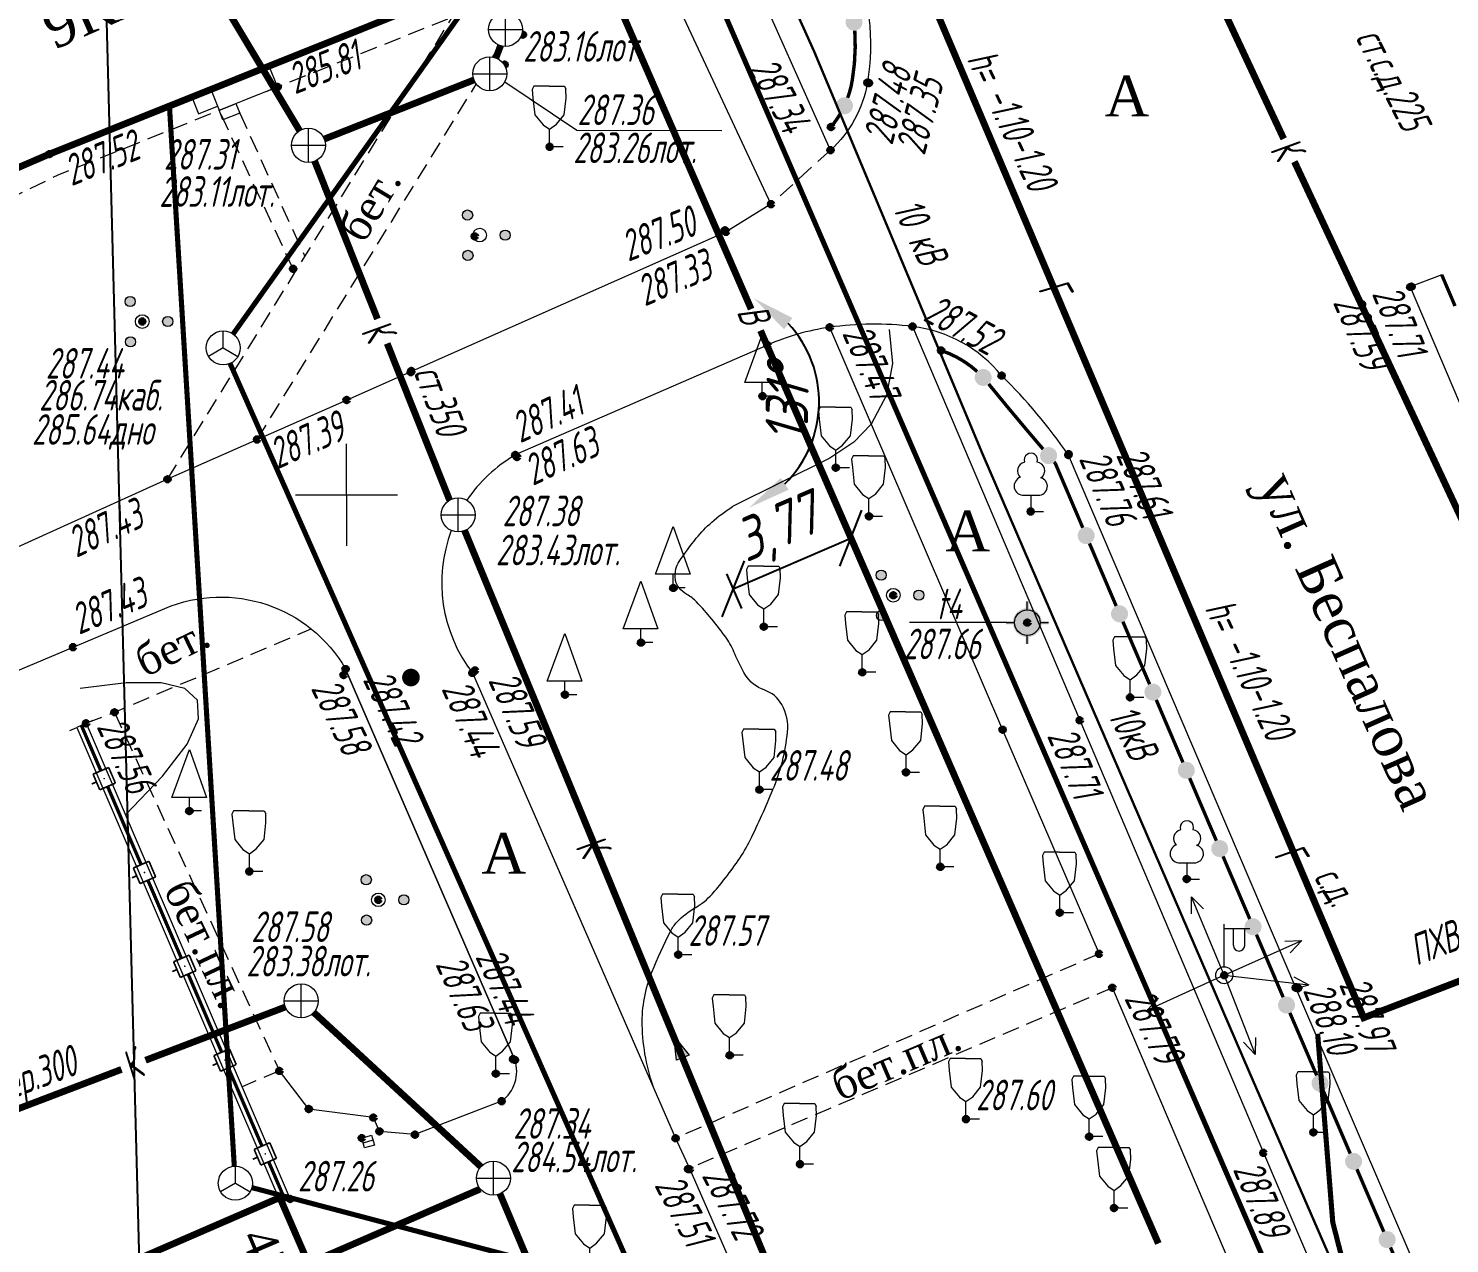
# Model space of a CAD drawing. Header units: metres. Extents: x 0 to 3282, y 0 to 1671.
# Drawn here: x 1879.21 to 1920.97, y 1473.42 to 1509.13 of the extents above; entities that cross this region are included whole.
import ezdxf

# ---------------------------------------------------------------- set-up
doc = ezdxf.new("R2010")
doc.units = ezdxf.units.M
doc.set_wipeout_variables(frame=1)
doc.linetypes.add('COMMUN', pattern=[6, 5, -1])
doc.linetypes.add('DASHED', pattern=[0.75, 0.5, -0.25])
for name, color, linetype, lineweight, transparency in [('51361800', 7, 'Continuous', 18, 0.65), ('51361960', 7, 'Continuous', 18, 0.65), ('51472300', 7, 'Continuous', 18, 0.65), ('71133100', 7, 'Continuous', 18, 0.65), ('71133200', 7, 'Continuous', 18, 0.65), ('71133800', 7, 'Continuous', 18, 0.65), ('71211000', 7, 'Continuous', 18, 0.65), ('82211000', 7, 'Continuous', 18, 0.65), ('82212000', 7, 'Continuous', 18, 0.65), ('Commun', 7, 'Continuous', 18, 0.65), ('ELE_SKLAD', 7, 'Continuous', 18, 0.65), ('GEO_POINTS', 7, 'Continuous', 18, 0.65), ('Grid', 7, 'Continuous', 18, 0.65), ('Otm', 7, 'Continuous', 18, 0.65), ('R_Поверхность9_CNT-MAJ', 7, 'Continuous', 18, 0.65), ('R_Поверхность9_CNT-MIN', 7, 'Continuous', 18, 0.65), ('Sit', 7, 'Continuous', 18, 0.65), ('Text', 7, 'Continuous', 18, 0.65), ('Text_com', 7, 'Continuous', 18, 0.65), ('Us_znak', 7, 'Continuous', 18, 0.65), ('Us_znak_fon', 7, 'Continuous', 18, 0.65)]:
    doc.layers.add(name, color=color, linetype=linetype, lineweight=lineweight, transparency=transparency)
doc.styles.add('eskd', font='ESKD1.shx', dxfattribs={"width": 1.2, "oblique": 15})
doc.styles.get("Standard").update_dxf_attribs({"font": 'GOST_0.TTF', "oblique": 15})
doc.styles.add('style1', font='times.ttf', dxfattribs={"height": 1})
doc.linetypes.add('KABELww_500', pattern='A,0.0001,-0.4,[131,ltypeshp.shx,S=0.4,R=90,X=0.4,Y=-0.4],0.2,[131,ltypeshp.shx,S=0.2,R=90,X=0.4,Y=-0.2],3.6,[131,ltypeshp.shx,S=0.2,R=-90,X=-0.4,Y=0.2],0.2,[131,ltypeshp.shx,S=0.4,R=-90,X=-0.4,Y=0.4],-0.8,4,-0.4', length=9.6001)
doc.linetypes.add('ПОДЗ_ЛИНИИ_СВЯЗИ', pattern='A,4.8,-0.2,[133,ltypeshp.shx,S=0.2,R=0,X=-0.2,Y=0],-0.2,4.8,-2', length=12)
doc.dimstyles.new('ISO-25', dxfattribs={"dimtxt": 2.5, "dimasz": 2.5, "dimexe": 1.25, "dimexo": 0.625, "dimtad": 1, "dimtxsty": 'Standard', "dimcen": 2.5, "dimadec": 0, "dimazin": 0, "dimtfac": 1, "dimtmove": 0, "dimatfit": 3, "dimfxl": 1, "dimarcsym": 0})
picture_1 = doc.add_image_def('image1.png', size_in_pixel=(630, 728))

# ---------------------------------------------------------------- blocks, each defined once
blk = doc.blocks.new('71133100')
for p, q in [((-0.39, 0.96), (0.43, 0.96)), ((0, 0.96), (0, 0)), ((0, 0), (0.75, 0))]:
    blk.add_line(p, q)
for centre, radius, start, end in [((0.01, 3.04), 0.39, 339.52, 198.62), ((-0.26, 2.38), 0.52, 101.09, 227.21), ((0.33, 2.4), 0.5, 301.87, 85.62), ((-0.439, 1.495), 0.538, 107.10582, 275.23057), ((0.46, 1.48), 0.52, 267.04, 76.7)]:
    blk.add_arc(centre, radius, start, end)
at = {"style": 'eskd', "oblique": 14.99998}
blk.add_attdef('Z', (1.702, -0.173), '', height=2, dxfattribs=at)
blk = doc.blocks.new('71133200')
for p, q in [((-0.924145, 3.560442), (-1.024145, 3.360442)), ((-1.024145, 3.360442), (-0.977382, 2.864397)), ((-0.024145, 3.560442), (-0.924145, 3.560442)), ((-0.024145, 3.560442), (0.875855, 3.560442)), ((0.875855, 3.560442), (0.958164, 3.395824)), ((0.975974, 2.864397), (0.958164, 3.395824)), ((-0.977382, 2.864397), (-0.861899, 1.88241)), ((0.861899, 1.88241), (0.975974, 2.864397)), ((-0.861899, 1.88241), (-0.374616, 1.28565)), ((0.401375, 1.321765), (0.861899, 1.88241)), ((-0.374616, 1.28565), (0, 1.039723)), ((0, 1.039723), (0.401375, 1.321765)), ((0, 0), (0, 1.039723)), ((0.8, 0), (0, 0))]:
    blk.add_line(p, q)
at = {"style": 'eskd', "oblique": 14.99997778}
blk.add_attdef('Z', (1.873004, -0.239356), '', height=2, dxfattribs=at)
blk = doc.blocks.new('51472300')
for p, q in [((0, 0.5), (0, 3)), ((0, 2.75), (1.5, 2.75)), ((0.538, 1.74), (0.538, 2.75)), ((1.2, 1.74), (1.2, 2.75))]:
    blk.add_line(p, q)
at = {"color": 7}
for radius in [0.5, 0.05]:
    blk.add_circle((0, 0), radius, dxfattribs=at)
blk.add_arc((0.869, 1.752), 0.331, 182.15673, 357.84327)
at = {"oblique": 15}
blk.add_attdef('Z', (1.021, -1.366), '', height=2, dxfattribs=at)
blk = doc.blocks.new('71211000')
at = {"linetype": 'Continuous'}
h = blk.add_hatch(color=256, dxfattribs=at)
h.paths.add_polyline_path([(-0.39, -1.19, 1), (-0.99, -1.19, 1)])
h.paths.add_polyline_path([(-0.41, 1.18, 1), (-1.01, 1.18, 1)])
h.paths.add_polyline_path([(1.2, 0, 1), (1.8, 0, 1)])
for centre, radius in [((-0.71, 1.18), 0.3), ((0, 0), 0.4), ((1.5, 0), 0.3), ((-0.69, -1.19), 0.3)]:
    blk.add_circle(centre, radius)
blk = doc.blocks.new('71133800')
blk.add_lwpolyline([(0.71, 0), (0, 0), (0, 0.8), (-1.03, 0.8), (0, 3.61), (1.01, 0.8), (-0.03, 0.8)])
at = {"style": 'eskd', "oblique": 15}
blk.add_attdef('Z', (1.573, -0.805), '', height=2, dxfattribs=at)
blk = doc.blocks.new('*U55')
at = {"layer": '82212000', "linetype": 'Continuous', "ltscale": 0.5}
for points in [[(5192292.891, 4969091.637, 1), (5192292.871, 4969091.683, 1)], [(5192294.074, 4969088.88, 1), (5192294.054, 4969088.926, 1)], [(5192295.257, 4969086.123, 1), (5192295.237, 4969086.169, 1)], [(5192296.44, 4969083.367, 1), (5192296.42, 4969083.413, 1)], [(5192297.623, 4969080.61, 1), (5192297.604, 4969080.656, 1)]]:
    blk.add_hatch(color=256, dxfattribs=at).paths.add_polyline_path(points, flags=0)
at = {"layer": '82212000', "ltscale": 0.5, "const_width": 0.1}
blk.add_lwpolyline([(5192292.782, 4969091.89), (5192292.209, 4969093.226)], dxfattribs=at)
at = {"layer": '82212000', "linetype": 'Continuous', "ltscale": 0.5}
for points, const_width in [([(5192292.553, 4969091.791), (5192293.012, 4969091.988)], 0.05), ([(5192292.75, 4969091.332), (5192292.553, 4969091.791)], 0.05), ([(5192293.012, 4969091.988), (5192293.209, 4969091.529)], 0.05), ([(5192292.651, 4969091.562), (5192292.513, 4969091.502)], 0.05), ([(5192293.209, 4969091.529), (5192292.75, 4969091.332)], 0.05), ([(5192293.965, 4969089.133), (5192292.98, 4969091.43)], 0.1), ([(5192293.736, 4969089.034), (5192294.195, 4969089.232)], 0.05), ([(5192294.195, 4969089.232), (5192294.392, 4969088.772)], 0.05), ([(5192293.834, 4969088.805), (5192293.696, 4969088.746)], 0.05), ([(5192293.933, 4969088.575), (5192293.736, 4969089.034)], 0.05), ([(5192294.392, 4969088.772), (5192293.933, 4969088.575)], 0.05), ([(5192295.149, 4969086.376), (5192294.163, 4969088.674)], 0.1), ([(5192294.919, 4969086.278), (5192295.378, 4969086.475)], 0.05), ([(5192295.116, 4969085.818), (5192294.919, 4969086.278)], 0.05), ([(5192295.378, 4969086.475), (5192295.576, 4969086.015)], 0.05), ([(5192295.017, 4969086.048), (5192294.88, 4969085.989)], 0.05), ([(5192295.576, 4969086.015), (5192295.116, 4969085.818)], 0.05), ([(5192296.332, 4969083.619), (5192295.346, 4969085.917)], 0.1), ([(5192296.102, 4969083.521), (5192296.561, 4969083.718)], 0.05), ([(5192296.561, 4969083.718), (5192296.759, 4969083.258)], 0.05), ([(5192296.201, 4969083.291), (5192296.063, 4969083.232)], 0.05), ([(5192296.299, 4969083.061), (5192296.102, 4969083.521)], 0.05), ([(5192296.759, 4969083.258), (5192296.299, 4969083.061)], 0.05), ([(5192297.515, 4969080.862), (5192296.529, 4969083.16)], 0.1), ([(5192297.285, 4969080.764), (5192297.745, 4969080.961)], 0.05), ([(5192297.482, 4969080.304), (5192297.285, 4969080.764)], 0.05), ([(5192297.745, 4969080.961), (5192297.942, 4969080.502)], 0.05), ([(5192297.384, 4969080.534), (5192297.246, 4969080.475)], 0.05), ([(5192297.942, 4969080.502), (5192297.482, 4969080.304)], 0.05)]:
    blk.add_lwpolyline(points, dxfattribs=dict(at, const_width=const_width))
at = {"layer": '82212000', "linetype": 'Continuous', "ltscale": 0.5, "flags": 128}
blk.add_lwpolyline([(5192298.205, 4969079.254, 0.1, 0.1, 0), (5192297.712, 4969080.403, 0, 0, 0)], format="xyseb", dxfattribs=at)
blk = doc.blocks.new('*U61')
at = {"layer": '82211000', "linetype": 'Continuous', "ltscale": 0.5}
for points in [[(5192318.876, 4969103.266, 1), (5192318.535, 4969103.632, 1)], [(5192320.791, 4969100.965, 1), (5192320.465, 4969101.344, 1)], [(5192321.829, 4969098.573, 1), (5192321.632, 4969099.033, 1)], [(5192322.81, 4969096.273, 1), (5192322.614, 4969096.733, 1)], [(5192323.791, 4969093.974, 1), (5192323.595, 4969094.434, 1)], [(5192324.772, 4969091.675, 1), (5192324.576, 4969092.135, 1)], [(5192325.753, 4969089.375, 1), (5192325.557, 4969089.835, 1)], [(5192326.735, 4969087.076, 1), (5192326.538, 4969087.536, 1)], [(5192327.717, 4969084.777, 1), (5192327.52, 4969085.236, 1)], [(5192328.702, 4969082.479, 1), (5192328.505, 4969082.939, 1)], [(5192329.687, 4969080.182, 1), (5192329.49, 4969080.641, 1)], [(5192330.673, 4969077.884, 1), (5192330.476, 4969078.343, 1)], [(5192331.658, 4969075.586, 1), (5192331.461, 4969076.046, 1)], [(5192332.644, 4969073.289, 1), (5192332.447, 4969073.748, 1)], [(5192333.63, 4969070.992, 1), (5192333.433, 4969071.451, 1)], [(5192334.616, 4969068.694, 1), (5192334.419, 4969069.154, 1)], [(5192335.602, 4969066.397, 1), (5192335.405, 4969066.857, 1)], [(5192336.589, 4969064.1, 1), (5192336.391, 4969064.559, 1)], [(5192337.575, 4969061.803, 1), (5192337.378, 4969062.262, 1)]]:
    blk.add_hatch(color=256, dxfattribs=at).paths.add_polyline_path(points, flags=0)
at = {"layer": '82211000', "ltscale": 0.5, "const_width": 0.1}
blk.add_lwpolyline([(5192318.528, 4969103.624, 0.104596), (5192317.469, 4969104.242, 0.104596)], format="xyb", dxfattribs=at)
at = {"layer": '82211000', "linetype": 'Continuous', "ltscale": 0.5}
for points in [[(5192320.465, 4969101.344, 0.1, 0.1, -0.006177), (5192318.898, 4969103.219, 0.1, 0.1, 0.004219), (5192318.868, 4969103.259, 0, 0, 0)], [(5192321.632, 4969099.033, 0.1, 0.1, 0), (5192320.824, 4969100.927, 0.1, 0.1, -0.000126), (5192320.791, 4969100.965, 0, 0, 0)], [(5192327.52, 4969085.236, 0.1, 0.1, 0), (5192327.476, 4969085.338, 0.1, 0.1, 0), (5192326.735, 4969087.076, 0, 0, 0)], [(5192332.447, 4969073.748, 0.1, 0.1, 0), (5192331.9, 4969075.021, 0.1, 0.1, 0), (5192331.658, 4969075.586, 0, 0, 0)]]:
    blk.add_lwpolyline(points, format="xyseb", dxfattribs=at)
at = {"layer": '82211000', "linetype": 'Continuous', "ltscale": 0.5, "const_width": 0.1}
for points in [[(5192322.614, 4969096.733), (5192321.829, 4969098.573)], [(5192323.595, 4969094.434), (5192322.81, 4969096.273)], [(5192324.576, 4969092.135), (5192323.791, 4969093.974)], [(5192325.557, 4969089.835), (5192324.772, 4969091.675)], [(5192326.538, 4969087.536), (5192325.753, 4969089.375)], [(5192328.505, 4969082.939), (5192327.717, 4969084.777)], [(5192329.49, 4969080.641), (5192328.702, 4969082.479)], [(5192330.476, 4969078.343), (5192329.687, 4969080.182)], [(5192331.461, 4969076.046), (5192330.673, 4969077.884)], [(5192333.433, 4969071.451), (5192332.644, 4969073.289)], [(5192334.419, 4969069.154), (5192333.63, 4969070.992)], [(5192335.405, 4969066.857), (5192334.616, 4969068.694)], [(5192336.391, 4969064.559), (5192335.602, 4969066.397)], [(5192337.378, 4969062.262), (5192336.589, 4969064.1)]]:
    blk.add_lwpolyline(points, dxfattribs=at)
at = {"layer": '82211000', "linetype": 'Continuous', "ltscale": 0.5, "flags": 128}
blk.add_lwpolyline([(5192337.969, 4969060.884, 0.1, 0.1, 0), (5192337.575, 4969061.803, 0, 0, 0)], format="xyseb", dxfattribs=at)
blk = doc.blocks.new('*U62')
at = {"layer": '82211000', "linetype": 'Continuous', "ltscale": 0.5}
for points in [[(5192312.151, 4969121.11, 1), (5192312.346, 4969120.65, 1)], [(5192313.125, 4969118.808, 1), (5192313.32, 4969118.347, 1)], [(5192314.099, 4969116.505, 1), (5192314.294, 4969116.045, 1)], [(5192314.885, 4969114.14, 1), (5192314.938, 4969113.643, 1)], [(5192314.735, 4969111.661, 1), (5192314.524, 4969111.208, 1)]]:
    blk.add_hatch(color=256, dxfattribs=at).paths.add_polyline_path(points, flags=0)
at = {"layer": '82211000', "linetype": 'Continuous', "ltscale": 0.5, "flags": 128}
blk.add_lwpolyline([(5192311.762, 4969122.031, 0.1, 0.1, 0), (5192312.151, 4969121.11, 0, 0, 0)], format="xyseb", dxfattribs=at)
at = {"layer": '82211000', "linetype": 'Continuous', "ltscale": 0.5, "const_width": 0.1}
for points in [[(5192312.346, 4969120.65), (5192313.125, 4969118.808)], [(5192313.32, 4969118.347), (5192314.099, 4969116.505)]]:
    blk.add_lwpolyline(points, dxfattribs=at)
at = {"layer": '82211000', "linetype": 'Continuous', "ltscale": 0.5}
for points in [[(5192314.294, 4969116.045, 0.1, 0.1, 0), (5192314.45, 4969115.675, 0.1, 0.1, -0.063691), (5192314.88, 4969114.14, 0, 0, 0)], [(5192314.933, 4969113.643, 0.1, 0.1, -0.058102), (5192314.86, 4969112.19, 0.1, 0.1, -0.047329), (5192314.725, 4969111.666, 0, 0, 0)]]:
    blk.add_lwpolyline(points, format="xyseb", dxfattribs=at)
at = {"layer": '82211000', "ltscale": 0.5, "const_width": 0.1}
blk.add_lwpolyline([(5192314.515, 4969111.213, -0.042907), (5192314.234, 4969110.81, -0.042907)], format="xyb", dxfattribs=at)
blk = doc.blocks.new('*U65')
at = {"layer": '82211000', "linetype": 'Continuous', "ltscale": 0.5, "flags": 128}
blk.add_lwpolyline([(5192332.178, 4969106.468, 0.1, 0.1, 0), (5192332.57, 4969105.548, 0, 0, 0)], format="xyseb", dxfattribs=at)
blk = doc.blocks.new('51361800a')
at = {"style": 'eskd', "oblique": 15}
for tag, p in [('Z', (1.722, 1.4)), ('Z1', (1.722, -1)), ('Z2', (1.722, -3.4))]:
    blk.add_attdef(tag, p, '', height=2, dxfattribs=at)
at = {"color": 7}
blk.add_wipeout([(-0.098, 1), (-0.292, 0.962), (-0.474, 0.886), (-0.637, 0.777), (-0.777, 0.637), (-0.886, 0.474), (-0.962, 0.292), (-1, 0.098), (-1, -0.098), (-0.962, -0.292), (-0.886, -0.474), (-0.777, -0.637), (-0.637, -0.777), (-0.474, -0.886), (-0.292, -0.962), (-0.098, -1), (0.098, -1), (0.292, -0.962), (0.474, -0.886), (0.637, -0.777), (0.777, -0.637), (0.886, -0.474), (0.962, -0.292), (1, -0.098), (1, 0.098), (0.962, 0.292), (0.886, 0.474), (0.777, 0.637), (0.637, 0.777), (0.474, 0.886), (0.292, 0.962), (0.098, 1)], dxfattribs=at)
for p, q in [((0, -1), (0, 1)), ((-1, 0), (1, 0))]:
    blk.add_line(p, q)
blk.add_circle((0, 0), 1)
blk = doc.blocks.new('51361960a')
at = {"style": 'eskd', "oblique": 15}
for tag, p in [('Z', (1.722, 1.4)), ('Z1', (1.722, -1)), ('Z2', (1.722, -3.4))]:
    blk.add_attdef(tag, p, '', height=2, dxfattribs=at)
at = {"color": 7}
blk.add_wipeout([(-0.098, 1), (-0.292, 0.962), (-0.474, 0.886), (-0.637, 0.777), (-0.777, 0.637), (-0.886, 0.474), (-0.962, 0.292), (-1, 0.098), (-1, -0.098), (-0.962, -0.292), (-0.886, -0.474), (-0.777, -0.637), (-0.637, -0.777), (-0.474, -0.886), (-0.292, -0.962), (-0.098, -1), (0.098, -1), (0.292, -0.962), (0.474, -0.886), (0.637, -0.777), (0.777, -0.637), (0.886, -0.474), (0.962, -0.292), (1, -0.098), (1, 0.098), (0.962, 0.292), (0.886, 0.474), (0.777, 0.637), (0.637, 0.777), (0.474, 0.886), (0.292, 0.962), (0.098, 1)], dxfattribs=at)
blk.add_wipeout([(-0.098, 1), (-0.292, 0.962), (-0.474, 0.886), (-0.637, 0.777), (-0.777, 0.637), (-0.886, 0.474), (-0.962, 0.292), (-1, 0.098), (-1, -0.098), (-0.962, -0.292), (-0.886, -0.474), (-0.777, -0.637), (-0.637, -0.777), (-0.474, -0.886), (-0.292, -0.962), (-0.098, -1), (0.098, -1), (0.292, -0.962), (0.474, -0.886), (0.637, -0.777), (0.777, -0.637), (0.886, -0.474), (0.962, -0.292), (1, -0.098), (1, 0.098), (0.962, 0.292), (0.886, 0.474), (0.777, 0.637), (0.637, 0.777), (0.474, 0.886), (0.292, 0.962), (0.098, 1)], dxfattribs=at)
for q in [(0, 1), (-0.867, -0.498), (0.867, -0.498)]:
    blk.add_line((0, 0), q)
blk.add_circle((0, 0), 1)
blk = doc.blocks.new('GRID')
at = {"layer": 'Grid', "color": 104}
blk.add_line((-1.5, 0), (1.5, 0), dxfattribs=at)
for points in [[(0, 0), (0, 1.5)], [(0, 0), (0, -1.5)]]:
    blk.add_lwpolyline(points, dxfattribs=at)
blk = doc.blocks.new('NAPR')
at = {"layer": 'Us_znak', "color": 0, "linetype": 'Continuous', "lineweight": -2}
for p in [(-0.191, 2.038), (0.189, 2.037)]:
    blk.add_line(p, (0, 2.5), dxfattribs=at)
blk.add_lwpolyline([(0, 0), (0, 2.5)], dxfattribs=at)
blk = doc.blocks.new('KOVER')
at = {"layer": 'Us_znak', "lineweight": -2}
blk.add_hatch(color=0, dxfattribs=at).paths.add_polyline_path([(-0.21, 0, 1), (0.21, 0, 1)])
at = {"layer": 'Us_znak_fon', "true_color": 0xffffff}
blk.add_hatch(color=7, dxfattribs=at).paths.add_polyline_path([(-0.26, 0, 1), (0.26, 0, 1)])
at = {"layer": 'Us_znak', "color": 0, "lineweight": -2}
blk.add_circle((0, 0), 0.21, dxfattribs=at)
blk = doc.blocks.new('A$C52264BE2')
at = {"layer": 'Sit'}
h = blk.add_hatch(color=32, dxfattribs=at)
h.dxf.hatch_style = 1
h.paths.add_polyline_path([(0, 0.374), (0.714, 0.443), (0.15, 0)])
at = {"layer": 'Sit', "color": 32, "elevation": 285.308}
blk.add_lwpolyline([(0, 0.374), (0.714, 0.443), (0.15, 0), (0, 0.374)], dxfattribs=at)
blk = doc.blocks.new('POINT')
at = {"layer": 'Us_znak', "linetype": 'Continuous', "lineweight": -2}
h = blk.add_hatch(color=0, dxfattribs=at)
edge = h.paths.add_edge_path()
edge.add_arc((0, 0), 0.05, 0, 360)
at = {"layer": 'Us_znak_fon', "linetype": 'Continuous', "true_color": 0xffffff}
blk.add_hatch(color=7, dxfattribs=at).paths.add_polyline_path([(-0.422, 0.05, -0.346708), (-0.05, 0.422), (-0.05, 0.625), (0.05, 0.625), (0.05, 0.422, -0.346708), (0.422, 0.05), (0.625, 0.05), (0.625, -0.05), (0.422, -0.05, -0.346708), (0.05, -0.422), (0.05, -0.625), (-0.05, -0.625), (-0.05, -0.422, -0.346708), (-0.422, -0.05), (-0.625, -0.05), (-0.625, 0.05)])
at = {"layer": 'Us_znak', "color": 0, "linetype": 'Continuous', "lineweight": -2}
for p, q in [((0, 0.375), (0, 0.625)), ((-0.625, 0), (-0.375, 0)), ((0.375, 0), (0.625, 0)), ((0, -0.625), (0, -0.375))]:
    blk.add_line(p, q, dxfattribs=at)
for radius in [0.375, 0.05]:
    blk.add_circle((0, 0), radius, dxfattribs=at)
blk = doc.blocks.new('_Oblique')
at = {"color": 0, "linetype": 'ByBlock', "lineweight": -2}
blk.add_line((-0.5, -0.5), (0.5, 0.5), dxfattribs=at)
blk = doc.blocks.new('*D122')
at = {"color": 0, "lineweight": -2, "transparency": 16777216}
for p, q in [((1903.188, 1494.587), (1903.624, 1493.574)), ((1899.915, 1492.659), (1903.377, 1494.148)), ((1899.726, 1493.098), (1900.162, 1492.085))]:
    blk.add_line(p, q, dxfattribs=at)
at = {"layer": 'Defpoints', "color": 0, "transparency": 16777216}
for p in [(1903.065, 1494.874), (1903.377, 1494.148), (1899.603, 1493.385)]:
    blk.add_point(p, dxfattribs=at)
at = {"color": 0, "lineweight": -2, "transparency": 16777216, "xscale": 1.25, "yscale": 1.25, "zscale": 1.25}
for p, rotation in [((1903.377, 1494.148), 23.27650189948179), ((1899.915, 1492.659), 203.2765018994818)]:
    blk.add_blockref('_Oblique', p, dxfattribs=dict(at, rotation=rotation))
at = {"color": 0, "transparency": 16777216, "insert": (1901.239, 1494.351), "char_height": 1.25, "attachment_point": 5, "rotation": 23.2765}
blk.add_mtext('3,77', dxfattribs=at)
blk = doc.blocks.new('*D199')
at = {"color": 0, "lineweight": -2, "transparency": 16777216}
blk.add_arc((1906.638, 1513.037), 2.694, 139.8285, 217.4859, dxfattribs=at)
at = {"color": 0, "transparency": 16777216}
for points in [[(1904.455, 1514.942), (1904.703, 1514.607), (1905.585, 1515.517)], [(1904.631, 1511.559), (1904.368, 1511.236), (1905.47, 1510.609)]]:
    blk.add_solid(points, dxfattribs=at)
at = {"layer": 'Defpoints', "color": 0, "transparency": 16777216}
for p in [(1882.695, 1569.44, 283.113), (1904.162, 1514.099), (1906.638, 1513.037, 284.537), (1906.638, 1513.037, 284.537), (1899.584, 1498.371, 284.715)]:
    blk.add_point(p, dxfattribs=at)
at = {"color": 0, "transparency": 16777216, "insert": (1903.007, 1513.122), "char_height": 1.25, "attachment_point": 5, "rotation": 88.6572}
blk.add_mtext('131°', dxfattribs=at)
blk = doc.blocks.new('*D200')
at = {"color": 0, "lineweight": -2, "transparency": 16777216}
blk.add_arc((1899.069, 1498.153), 3.375, 314.4852, 42.967, dxfattribs=at)
at = {"color": 0, "transparency": 16777216}
for points in [[(1901.415, 1500.285), (1901.662, 1500.621), (1900.532, 1501.194)], [(1901.55, 1495.572), (1901.318, 1495.918), (1900.395, 1495.05)]]:
    blk.add_solid(points, dxfattribs=at)
at = {"layer": 'Defpoints', "color": 0, "transparency": 16777216}
for p in [(1906.123, 1512.818, 284.537), (1899.069, 1498.153, 284.715), (1899.069, 1498.153), (1902.172, 1496.827), (1916.204, 1458.057)]:
    blk.add_point(p, dxfattribs=at)
at = {"color": 0, "transparency": 16777216, "insert": (1901.506, 1498.099), "char_height": 1.25, "attachment_point": 5, "rotation": 88.7261}
blk.add_mtext('131°', dxfattribs=at)

msp = doc.modelspace()

# ---------------------------------------------------------------- linework, layer by layer
at = {"color": 192, "linetype": 'ПОДЗ_ЛИНИИ_СВЯЗИ', "lineweight": 60, "ltscale": 0.4, "const_width": 0.15, "flags": 128}
for points, elevation in [([(1918.121, 1466.925), (1881.223, 1552.158)], 290.074), ([(1885.226, 1500.147), (1894.911, 1513.769)], 287.444), ([(1883.357, 1506.828), (1885.261, 1475.692)], 287.444), ([(1927.911, 1402.66), (1885.138, 1499.282)], 290.481), ([(1885.776, 1475.064), (1917.836, 1466.594)], 287.444)]:
    msp.add_lwpolyline(points, dxfattribs=dict(at, elevation=elevation))
at = {"layer": 'Commun', "color": 1, "linetype": 'KABELww_500', "lineweight": 30, "flags": 128}
for points in [[(1902.3, 1508.453), (1861.765, 1598.39)], [(1902.3, 1508.453), (1907.247, 1496.628), (1915.094, 1478.449), (1925.833, 1453.741), (1943.82, 1411.454), (1947.767, 1402.432), (1954.32, 1387.493), (1973.029, 1345.148), (1987.375, 1312.339), (2001.279, 1279.81), (2013.185, 1252.155), (2013.185, 1252.155)]]:
    msp.add_lwpolyline(points, dxfattribs=at)
at = {"layer": 'Commun', "color": 4, "linetype": 'COMMUN', "ltscale": 0.7, "const_width": 0.2, "elevation": 287.906, "flags": 128}
msp.add_lwpolyline([(1881.85, 1566.264), (1918.476, 1479.984)], dxfattribs=at)
at = {"layer": 'Commun', "color": 32, "linetype": 'COMMUN', "ltscale": 0.7, "const_width": 0.2, "flags": 128}
for points, elevation in [([(1916.095, 1505.885), (1905.724, 1528.058)], 288.999), ([(1875.574, 1525.498), (1887.181, 1506.122)], 286.577), ([(1893.083, 1508.618), (1892.948, 1508.264)], 285.237), ([(1892.302, 1507.614), (1887.903, 1505.876)], 285.237), ([(1887.623, 1505.228), (1889.468, 1500.591)], 285.237), ([(1921.441, 1494.455), (1916.409, 1505.214)], 288.999), ([(1889.753, 1499.871), (1891.587, 1495.264)], 285.237), ([(1892.03, 1494.369), (1902.675, 1468.598)], 287.376), ([(1882.652, 1478.806), (1886.762, 1480.371)], 287.557), ([(1887.597, 1480.21), (1892.506, 1475.679)], 287.557), ([(1878.075, 1477.062), (1881.947, 1478.537)], 287.557), ([(1892.486, 1475.021), (1887.441, 1472.832)], 287.34), ([(1893.068, 1474.879), (1896.95, 1465.674)], 287.557)]:
    msp.add_lwpolyline(points, dxfattribs=dict(at, elevation=elevation))
at = {"layer": 'Commun', "color": 106, "linetype": 'COMMUN', "ltscale": 0.7, "const_width": 0.2, "elevation": 285.381, "flags": 128}
for points in [[(1888.802, 1527.611), (1900.448, 1500.88)], [(1900.723, 1500.249), (1912.412, 1473.422)]]:
    msp.add_lwpolyline(points, dxfattribs=at)
at = {"layer": 'GEO_POINTS', "lineweight": 60}
for centre in [(1893.738, 1508.943, 287.256), (1893.203, 1508.063, 287.355), (1886.533, 1507.41, 285.811), (1903.863, 1507.537, 287.475), (1903.908, 1507.525, 287.35), (1902.793, 1506.232, 287.366), (1887.439, 1505.693, 287.307), (1894.525, 1505.65, 286.27), (1879.833, 1505.437, 287.519), (1902.778, 1505.551, 287.344), (1901.03, 1503.964, 287.359), (1899.678, 1503.194, 287.497), (1899.711, 1503.151, 287.331), (1892.325, 1503.017, 287.395), (1886.99, 1502.064, 287.379), (1919.812, 1501.533, 287.59), (1919.849, 1501.54, 287.71), (1882.556, 1500.515, 287.47), (1902.753, 1500.345, 287.471), (1905.188, 1500.37, 287.521), (1900.925, 1499.825, 287.392), (1884.929, 1499.746, 287.444), (1906.028, 1499.665, 287.528), (1890.449, 1499.028, 287.382), (1890.464, 1499.063, 287.55), (1907.806, 1498.926, 287.574), (1888.564, 1498.208, 287.388), (1900.782, 1498.321, 287.517), (1885.928, 1497.048, 287.391), (1893.516, 1496.594, 287.405), (1893.567, 1496.534, 287.631), (1909.769, 1496.591, 287.756), (1909.775, 1496.616, 287.611), (1902.934, 1496.218, 287.607), (1883.298, 1495.881, 287.429), (1891.84, 1494.831, 287.376), (1908.662, 1494.933, 287.726), (1903.909, 1494.79, 287.722), (1898.162, 1492.687, 287.528), (1904.624, 1492.472, 287.61), (1900.821, 1491.548, 287.403), (1908.561, 1491.667, 287.66), (1897.212, 1491.08, 287.465), (1880.523, 1490.946, 287.432), (1888.532, 1490.302, 287.424), (1892.335, 1490.259, 287.592), (1903.712, 1490.208, 287.591), (1888.476, 1490.125, 287.584), (1890.451, 1490.053, 287.42), (1892.257, 1490.189, 287.435), (1894.976, 1489.547, 287.513), (1911.582, 1489.468, 287.914), (1881.741, 1489.034, 287.56), (1880.906, 1488.708, 287.557), (1910.101, 1488.798, 287.714), (1907.834, 1488.518, 287.672), (1904.997, 1487.266, 287.493), (1900.689, 1486.76, 287.482), (1883.941, 1486.131, 287.469), (1885.704, 1484.354, 286.643), (1906.005, 1484.489, 287.538), (1913.246, 1484.13, 287.97), (1889.494, 1483.521, 287.413), (1909.515, 1483.142, 287.659), (1898.306, 1481.908, 287.574), (1910.67, 1481.933, 287.769), (1914.348, 1481.304, 287.906), (1911.06, 1480.936, 287.788), (1916.449, 1480.937, 288.1), (1916.518, 1480.926, 287.973), (1887.229, 1480.549, 287.579), (1899.816, 1478.952, 287.648), (1893.449, 1478.839, 287.633), (1893.507, 1478.817, 287.435), (1886.586, 1478.492, 287.329), (1892.945, 1478.41, 287.586), (1887.45, 1477.373, 286.225), (1893.115, 1477.603, 287.439), (1889.349, 1477.121, 287.289), (1906.757, 1477.075, 287.599), (1889.007, 1476.518, 287.189), (1889.526, 1476.716, 287.292), (1890.569, 1476.62, 287.256), (1898.227, 1476.514, 287.494), (1910.38, 1476.561, 287.645), (1916.968, 1476.685, 288.069), (1915.498, 1476.086, 287.891), (1898.595, 1475.608, 287.508), (1898.644, 1475.604, 287.716), (1901.88, 1475.753, 287.644), (1892.874, 1475.34, 287.34), (1886.599, 1474.772, 296.631), (1886.902, 1474.728, 287.261), (1911.11, 1474.463, 287.624)]:
    msp.add_circle(centre, 0.06, dxfattribs=at)
at = {"layer": 'R_Поверхность9_CNT-MAJ', "color": 32, "const_width": 0.15, "elevation": 288, "flags": 128}
msp.add_lwpolyline([(1917.092, 1479.583), (1917.536, 1474.043), (1918.495, 1470.305), (1918.644, 1469.428), (1918.683, 1468.619)], dxfattribs=at)
at = {"layer": 'R_Поверхность9_CNT-MIN', "color": 32, "elevation": 287.5, "flags": 128}
for points in [[(1904.5, 1500.282), (1904.596, 1499.279), (1904.422, 1498.35), (1903.977, 1497.496), (1903.463, 1496.97), (1902.76, 1496.497), (1899.903, 1495.075)], [(1882.06, 1486.018), (1883.154, 1487.154), (1883.872, 1488.095), (1884.214, 1488.841), (1884.18, 1489.392), (1883.809, 1489.73), (1883.11, 1489.899), (1882.084, 1489.898), (1880.731, 1489.728)]]:
    msp.add_lwpolyline(points, dxfattribs=at)
at = {"layer": 'R_Поверхность9_CNT-MIN', "color": 32}
msp.add_lwpolyline([(1897.608, 1477.933, -0.082761), (1897.248, 1479.839, -0.101767), (1897.534, 1481.397, -0.019706), (1898.073, 1482.593, -0.077814), (1898.267, 1482.866, -0.066748), (1898.82, 1483.299, 0.076515), (1899.297, 1483.687, 0.018595), (1899.638, 1484.094, 0.013667), (1900.066, 1484.677, 0.037323), (1900.419, 1485.277, 0.015944), (1901.089, 1486.76, 0.072507), (1901.517, 1488.45, 0.155752), (1901.348, 1489.26, 0.184325), (1900.832, 1489.687, -0.174819), (1900.281, 1490.126, -0.04328), (1899.967, 1490.753, 0.058718), (1899.721, 1491.208, 0.019005), (1899.291, 1491.771, 0.019993), (1898.843, 1492.273, 0.066333), (1898.561, 1492.496, -0.080265), (1898.333, 1492.687, -0.137238), (1898.223, 1492.92, -0.10791), (1898.238, 1493.245, -0.081239), (1898.336, 1493.463, -0.022894), (1898.835, 1494.144, -0.044133), (1899.291, 1494.619, -0.038092), (1899.903, 1495.075)], format="xyb", dxfattribs=at)
at = {"layer": 'Sit', "flags": 128}
for points, elevation in [([(1902.778, 1505.551), (1897.865, 1516.57), (1900.735, 1517.629)], 287.366), ([(1895.198, 1516.43), (1901.03, 1503.964)], 287.195), ([(1886.533, 1507.41), (1886.287, 1508.022), (1884.578, 1507.314), (1884.816, 1506.722), (1886.533, 1507.41)], 285.811), ([(1893.211, 1507.561), (1895.329, 1506.142), (1899.584, 1506.128)], 285.237), ([(1884.578, 1507.314), (1884.024, 1507.084), (1884.21, 1506.62), (1884.767, 1506.843)], 285.811), ([(1901.03, 1503.964), (1899.711, 1503.151), (1888.564, 1498.208), (1883.298, 1495.881), (1877.09, 1493.072)], 285.237), ([(1920.737, 1501.89), (1919.812, 1501.533)], 287.698), ([(1919.812, 1501.533), (1924.292, 1490.988), (1929.355, 1479.097), (1936.731, 1461.57), (1941.965, 1449.202), (1945.571, 1440.507)], 287.59), ([(1902.753, 1500.345), (1907.834, 1488.518), (1910.67, 1481.933)], 287.405), ([(1905.188, 1500.37), (1910.101, 1488.798), (1915.498, 1476.086), (1920.452, 1464.473), (1924.56, 1454.985), (1924.56, 1454.985)], 287.405), ([(1907.936, 1491.667), (1905.103, 1491.667)], 287.66), ([(1892.257, 1490.189), (1898.227, 1476.514), (1898.644, 1475.604), (1903.243, 1465.092), (1908.429, 1453.158)], 287.435), ([(1880.906, 1488.708), (1880.63, 1488.589)], 287.557), ([(1880.63, 1488.589), (1886.626, 1474.61)], 287.557), ([(1880.904, 1488.711), (1881.11, 1488.802)], 287.557), ([(1880.906, 1488.708), (1886.902, 1474.728)], 287.557), ([(1880.425, 1488.495), (1880.632, 1488.586)], 287.557), ([(1916.967, 1450.834), (1922.986, 1452.763), (1918.469, 1463.569), (1911.06, 1480.936)], 287.961), ([(1893.115, 1477.603), (1893.115, 1477.603), (1890.569, 1476.62), (1889.526, 1476.716), (1889.349, 1477.121), (1887.45, 1477.373), (1886.586, 1478.492)], 287.424), ([(1889.007, 1476.518), (1889.295, 1476.6), (1889.377, 1476.312), (1889.089, 1476.23), (1889.007, 1476.518)], 287.189), ([(1889.336, 1476.456), (1889.048, 1476.374)], 287.189), ([(1886.902, 1474.728), (1886.626, 1474.625)], 287.557)]:
    msp.add_lwpolyline(points, dxfattribs=dict(at, elevation=elevation))
for points, elevation in [([(1900.735, 1517.629), (1903.423, 1511.273, -0.142476), (1903.863, 1507.537, -0.168539), (1902.778, 1505.551)], 285.237), ([(1927.136, 1456.096), (1920.873, 1470.621), (1916.449, 1480.937), (1909.769, 1496.591, 0.047662), (1907.806, 1498.926, 0.193913), (1905.188, 1500.37, 0.065939), (1902.753, 1500.345, 0.067327), (1900.925, 1499.825), (1893.516, 1496.594)], 287.405), ([(1893.516, 1496.594, 0.113517), (1892.095, 1495.262, 0.113517)], 287.405), ([(1891.636, 1494.373, 0.259788), (1892.257, 1490.189)], 287.405), ([(1878.396, 1490.048), (1883.223, 1492.085, -0.378268), (1888.532, 1490.302, 5.134255)], 287.432), ([(1893.115, 1477.603, 0.323615), (1893.507, 1478.817, 1.172736)], 287.424)]:
    msp.add_lwpolyline(points, format="xyb", dxfattribs=dict(at, elevation=elevation))
at = {"layer": 'Sit', "const_width": 0.2, "elevation": 287.854, "flags": 128}
msp.add_lwpolyline([(1886.837, 1515.809), (1887.923, 1516.291), (1890.792, 1509.827), (1879.833, 1505.437), (1873.847, 1502.854)], dxfattribs=at)
at = {"layer": 'Sit', "linetype": 'DASHED', "flags": 128}
for points, elevation in [([(1877.918, 1503.763), (1880.087, 1504.827), (1891.673, 1509.469), (1888.526, 1516.559)], 287.854), ([(1883.298, 1495.881), (1891.673, 1509.469)], 285.237), ([(1892.862, 1508.289), (1893.068, 1508.624)], 285.237), ([(1885.931, 1497.044), (1892.37, 1507.492)], 285.237), ([(1886.99, 1502.064), (1884.816, 1506.722)], 287.379), ([(1885.422, 1506.641), (1887.333, 1502.428)], 285.811), ([(1902.778, 1505.551), (1901.03, 1503.964)], 285.237), ([(1880.904, 1488.711), (1881.741, 1489.034), (1887.523, 1491.481)], 287.557), ([(1881.741, 1489.034), (1886.586, 1478.492)], 287.56), ([(1910.67, 1481.933), (1898.227, 1476.514)], 287.769), ([(1911.06, 1480.936), (1898.595, 1475.608)], 287.788), ([(1886.586, 1478.492), (1885.489, 1478.022)], 287.329)]:
    msp.add_lwpolyline(points, dxfattribs=dict(at, elevation=elevation))
at = {"layer": 'Sit', "flags": 128}
for points, elevation in [([(1884.816, 1506.722), (1885.31, 1506.92), (1885.422, 1506.641), (1884.927, 1506.442)], 285.811), ([(1888.532, 1490.302), (1893.507, 1478.817)], 287.424)]:
    msp.add_lwpolyline(points, close=True, dxfattribs=dict(at, elevation=elevation))
at = {"layer": 'Sit', "color": 4, "linetype": 'COMMUN', "ltscale": 0.7, "const_width": 0.2, "elevation": 287.906, "flags": 128}
msp.add_lwpolyline([(1918.359, 1480.022), (1930.052, 1484.505)], dxfattribs=at)
at = {"layer": 'Sit', "const_width": 0.2, "flags": 128}
msp.add_lwpolyline([(1880.895, 1472.296), (1886.599, 1474.772), (1917.682, 1403.158), (1912.757, 1401.02)], dxfattribs=at)

# ---------------------------------------------------------------- block references
at = {"layer": '51472300', "color": 7, "xscale": 0.5, "yscale": 0.5, "zscale": 0.5}
msp.add_blockref('51472300', (1914.348, 1481.304, 287.906), dxfattribs=at)
at = {"layer": '71133100', "color": 7, "xscale": 0.5, "yscale": 0.5, "zscale": 0.5}
for p in [(1908.662, 1494.933, 287.726), (1913.246, 1484.13, 287.97)]:
    msp.add_blockref('71133100', p, dxfattribs=at)
at = {"layer": '71133200', "color": 7, "xscale": 0.5, "yscale": 0.5, "zscale": 0.5}
for p in [(1894.525, 1505.65, 286.27), (1902.934, 1496.218, 287.607), (1903.909, 1494.79, 287.722), (1900.821, 1491.548, 287.403), (1903.712, 1490.208, 287.591), (1911.582, 1489.468, 287.914), (1904.997, 1487.266, 287.493), (1900.689, 1486.76, 287.482), (1885.704, 1484.354, 286.643), (1906.005, 1484.489, 287.538), (1909.515, 1483.142, 287.659), (1898.306, 1481.908, 287.574), (1899.816, 1478.952, 287.648), (1892.945, 1478.41, 287.586), (1906.757, 1477.075, 287.599), (1910.38, 1476.561, 287.645), (1916.968, 1476.685, 288.069), (1901.88, 1475.753, 287.644), (1911.11, 1474.463, 287.624), (1895.707, 1472.768, 287.687)]:
    msp.add_blockref('71133200', p, dxfattribs=at)
at = {"layer": '71133800', "color": 7, "xscale": 0.5, "yscale": 0.5, "zscale": 0.5}
for p in [(1900.775, 1498.321, 287.517), (1898.155, 1492.687, 287.528), (1897.204, 1491.08, 287.465), (1894.969, 1489.547, 287.513), (1883.941, 1486.131, 287.469)]:
    msp.add_blockref('71133800', p, dxfattribs=at)
at = {"layer": '71211000', "color": 7, "xscale": 0.5, "yscale": 0.5, "zscale": 0.5}
for p in [(1892.471, 1503.054, 287.395), (1882.556, 1500.515, 287.47), (1904.624, 1492.472, 287.61), (1889.494, 1483.521, 287.413)]:
    msp.add_blockref('71211000', p, dxfattribs=at)
at = {"layer": '82211000', "color": 7}
for name in ['*U62', '*U65', '*U61']:
    msp.add_blockref(name, (-5190411.441, -4967604.578), dxfattribs=at)
at = {"layer": '82212000', "color": 7}
msp.add_blockref('*U55', (-5190411.441, -4967604.578), dxfattribs=at)
at = {"layer": 'Grid', "color": 7, "linetype": 'Continuous'}
msp.add_blockref('GRID', (1888.559, 1495.422), dxfattribs=at)
at = {"layer": 'Sit', "color": 7, "linetype": 'Continuous'}
for name, p in [('POINT', (1908.561, 1491.667, 287.66)), ('KOVER', (1890.451, 1490.053, 287.42))]:
    msp.add_blockref(name, p, dxfattribs=at)
for rotation in [22.63254919406308, 294.0603694856759]:
    msp.add_blockref('NAPR', (1914.348, 1481.304, 287.906), dxfattribs=dict(at, rotation=rotation))
at = {"layer": 'Sit', "color": 7, "linetype": 'Continuous', "xscale": -1}
for rotation in [263.4347005427211, 114.5908864449978, 201.3055858978623]:
    msp.add_blockref('NAPR', (1914.348, 1481.304, 287.906), dxfattribs=dict(at, rotation=rotation))
at = {"layer": 'Sit', "color": 7, "rotation": 90.7730465396061}
msp.add_blockref('A$C52264BE2', (1898.624, 1478.81, -285.308), dxfattribs=at)

# ---------------------------------------------------------------- texts
at = {"layer": 'Commun', "color": 4, "linetype": 'COMMUN', "ltscale": 0.7, "oblique": 13, "width": 0.8}
for p in [(1906.768, 1508.232, 278.725), (1906.768, 1508.232, 568.007), (1913.758, 1492.089, 278.725)]:
    msp.add_text('h= -1.10-1.20', height=0.9, rotation=295.1995, dxfattribs=at).set_placement(p)
at = {"layer": 'ELE_SKLAD', "oblique": 13, "width": 0.8}
msp.add_text('t4', height=0.9, dxfattribs=at).set_placement((1905.896, 1491.765, -6.755))
at = {"layer": 'Otm', "oblique": 13, "width": 0.8}
for s, rotation, p in [('285.81', 21.096, (1887.042, 1507.185, 285.811)), ('287.34', 298.4377, (1900.345, 1507.954, 287.344)), ('287.48', 75.1458, (1904.592, 1505.673, 287.475)), ('287.35', 75.1458, (1905.542, 1505.372, 287.35)), ('287.52', 21.8318, (1880.475, 1504.484, 287.519)), ('287.50', 21.3546, (1896.835, 1502.266, 287.497)), ('287.33', 23.1144, (1897.321, 1500.95, 287.331)), ('287.52', 331.293, (1905.464, 1500.565, 287.521)), ('287.59', 293.0206, (1917.531, 1501.081, 287.59)), ('287.71', 292.1527, (1918.676, 1501.337, 287.71)), ('287.47', 293.2479, (1903.111, 1500.172, 287.471)), ('287.41', 24.8035, (1893.659, 1496.929, 287.405)), ('287.39', 23.789, (1886.531, 1496.168, 287.444)), ('287.63', 24.8035, (1894.028, 1495.677, 287.631)), ('287.76', 293.0341, (1910.066, 1496.486, 287.756)), ('287.61', 293.0341, (1911.16, 1496.594, 287.611)), ('287.43', 24.8991, (1880.618, 1493.563, 287.429)), ('287.43', 22.8814, (1880.698, 1491.302, 287.432)), ('287.58', 295.6631, (1887.499, 1489.739, 287.584)), ('287.42', 295.6631, (1889.024, 1489.993, 287.424)), ('287.59', 293.5854, (1892.711, 1489.975, 287.592)), ('287.44', 293.5854, (1891.338, 1489.725, 287.435)), ('287.56', 294.6831, (1881.203, 1488.614, 287.557)), ('287.71', 293.0041, (1909.13, 1488.346, 287.714)), ('287.44', 293.9754, (1892.333, 1481.85, 287.435)), ('287.63', 293.9754, (1891.161, 1481.63, 287.633)), ('287.97', 291.3823, (1917.713, 1481.037, 575.879)), ('287.79', 295.9533, (1911.4, 1480.623, 287.788)), ('288.10', 291.3823, (1916.65, 1480.866, 576.006)), ('287.89', 292.5677, (1914.59, 1475.606, 287.891)), ('287.51', 297.5061, (1897.592, 1475.135, 287.508)), ('287.72', 297.5061, (1898.983, 1475.416, 287.716))]:
    msp.add_text(s, height=0.9, rotation=rotation, dxfattribs=at).set_placement(p)
for s, p in [('287.36', (1895.344, 1506.288, 287.355)), ('283.26лот.', (1895.221, 1505.17, 287.355)), ('287.66', (1904.932, 1490.59, 287.66)), ('287.48', (1900.989, 1487.02, 287.482)), ('287.57', (1898.606, 1482.168, 287.574)), ('287.60', (1907.057, 1477.335, 287.599)), ('287.26', (1887.133, 1474.95, 287.261))]:
    msp.add_text(s, height=0.9, dxfattribs=at).set_placement(p)
at = {"layer": 'Text', "color": 7, "style": 'style1'}
for s, height, rotation, p in [('9КЖ', 1.2, 23.7921, (1879.977, 1508.496, -285.654)), ('45а', 1, 293.168, (1885.427, 1473.606, -285.654))]:
    msp.add_text(s, height=height, rotation=rotation, dxfattribs=at).set_placement(p)
at = {"layer": 'Text', "style": 'style1'}
for p in [(1910.836, 1506.543), (1906.156, 1493.758), (1892.526, 1484.286)]:
    msp.add_text('А', height=1.2, dxfattribs=at).set_placement(p)
for s, height, rotation, p in [('бет.', 0.9, 58.9333, (1889.059, 1502.775, -287.343)), ('ул. Беспалова', 1.2, 293.918, (1915.305, 1495.762, -285.22)), ('бет.', 0.9, 25.7778, (1882.631, 1490.047, -572.58)), ('бет.пл.', 0.9, 295.3526, (1883.17, 1483.826, -860.137)), ('бет.пл.', 0.9, 23.1462, (1903.057, 1477.597))]:
    msp.add_text(s, height=height, rotation=rotation, dxfattribs=at).set_placement(p)
at = {"layer": 'Text_com', "oblique": 13, "width": 0.8}
for s, p in [('283.16лот.', (1893.752, 1508.151, 287.256)), ('287.31', (1883.195, 1504.978, 287.307)), ('283.11лот.', (1883.059, 1503.885, 287.307)), ('287.44', (1879.723, 1498.836, 287.444)), ('286.74каб.', (1879.527, 1497.899, 287.444)), ('285.64дно', (1879.318, 1496.893, 287.444)), ('287.38', (1893.142, 1494.498, 287.376)), ('283.43лот.', (1892.947, 1493.351, 287.376)), ('287.58', (1885.763, 1482.28, 287.579)), ('283.38лот.', (1885.617, 1481.269, 287.579)), ('287.34', (1893.461, 1476.497, 287.34)), ('284.54лот.', (1893.398, 1475.515, 287.34))]:
    msp.add_text(s, height=0.9, dxfattribs=at).set_placement(p)
for s, rotation, p in [('ст.с.д.225', 296.6112, (1918.186, 1508.868, 856.374)), ('К', 302.9686, (1915.672, 1505.563)), ('Г', 299.6276, (1908.858, 1501.473, 282.238)), ('В', 290.4382, (1900.018, 1500.803, 282.899)), ('К', 302.9686, (1888.959, 1500.219, 287.746)), ('ст.350', 290.4517, (1890.519, 1499.03, 565.049)), ('10кВ', 296.6455, (1910.918, 1488.944, 278.021)), ('К', 302.9686, (1895.263, 1485.076, 287.746)), ('Г', 302.1633, (1915.785, 1484.84, 2.153)), ('с.д.', 302.1633, (1916.956, 1484.179, 287.906)), ('ПХВ.с.д.225', 21.239, (1920.001, 1481.572, 856.215)), ('кер.300', 20.3953, (1878.322, 1477.515, 1139.197)), ('К', 30.2952, (1882.263, 1478.137, 0.077))]:
    msp.add_text(s, height=0.9, rotation=rotation, dxfattribs=at).set_placement(p)
at = {"layer": 'Text_com', "color": 1, "oblique": 13, "width": 0.8}
msp.add_text('10 кВ ', height=0.9, rotation=295.6548, dxfattribs=at).set_placement((1904.592, 1503.838, 568.007))

# ---------------------------------------------------------------- dimensions: what is measured, and where the dimension line sits
dim = msp.add_angular_dim_2l(base=(1902.172, 1496.827), line1=((1899.069, 1498.153, 284.715), (1906.123, 1512.818, 284.537)), line2=((1916.204, 1458.057), (1899.069, 1498.153)), dimstyle='ISO-25', override={"dimscale": 0.5})
dim.commit()
dim.dimension.update_dxf_attribs({"geometry": '*D200', "text_midpoint": (1901.506, 1498.099)})
dim = msp.add_aligned_dim(p1=(1899.603, 1493.385), p2=(1903.065, 1494.874), distance=-0.79, dimstyle='ISO-25', override={"dimscale": 0.5, "dimblk1": 'Oblique', "dimblk2": 'Oblique', "dimsah": 1})
dim.commit()
dim.dimension.update_dxf_attribs({"geometry": '*D122', "text_midpoint": (1901.239, 1494.351)})

# ---------------------------------------------------------------- pictures from other files: only their frames are drawn
image = msp.add_image(picture_1, insert=(1887.613, 1279.375, 287.326), size_in_units=(256.833, 296.785), rotation=1.5196, dxfattribs=dict(fade=50))
image.dxf.flags = 15

# ---------------------------------------------------------------- next in the draw order: block references
at = {"layer": '51361800', "color": 7, "xscale": 0.5, "yscale": 0.5, "zscale": 0.5}
for p in [(1893.229, 1509.099, 285.237), (1892.767, 1507.798, 285.237), (1887.438, 1505.693, 285.237), (1891.839, 1494.831, 287.376), (1887.229, 1480.549, 287.579), (1892.874, 1475.34, 287.34)]:
    msp.add_blockref('51361800a', p, dxfattribs=at)
at = {"layer": '51361960', "color": 7, "xscale": 0.5, "yscale": 0.5, "zscale": 0.5}
for p in [(1884.936, 1499.74, 287.444), (1885.292, 1475.192, 287.444)]:
    msp.add_blockref('51361960a', p, dxfattribs=at)

# ---------------------------------------------------------------- next in the draw order: dimensions: what is measured, and where the dimension line sits
dim = msp.add_angular_dim_2l(base=(1904.162, 1514.099), line1=((1906.638, 1513.037, 284.537), (1882.695, 1569.44, 283.113)), line2=((1899.584, 1498.371, 284.715), (1906.638, 1513.037, 284.537)), dimstyle='ISO-25', override={"dimscale": 0.5})
dim.commit()
dim.dimension.update_dxf_attribs({"geometry": '*D199', "text_midpoint": (1903.007, 1513.122)})

doc.saveas('drawing.dxf')
